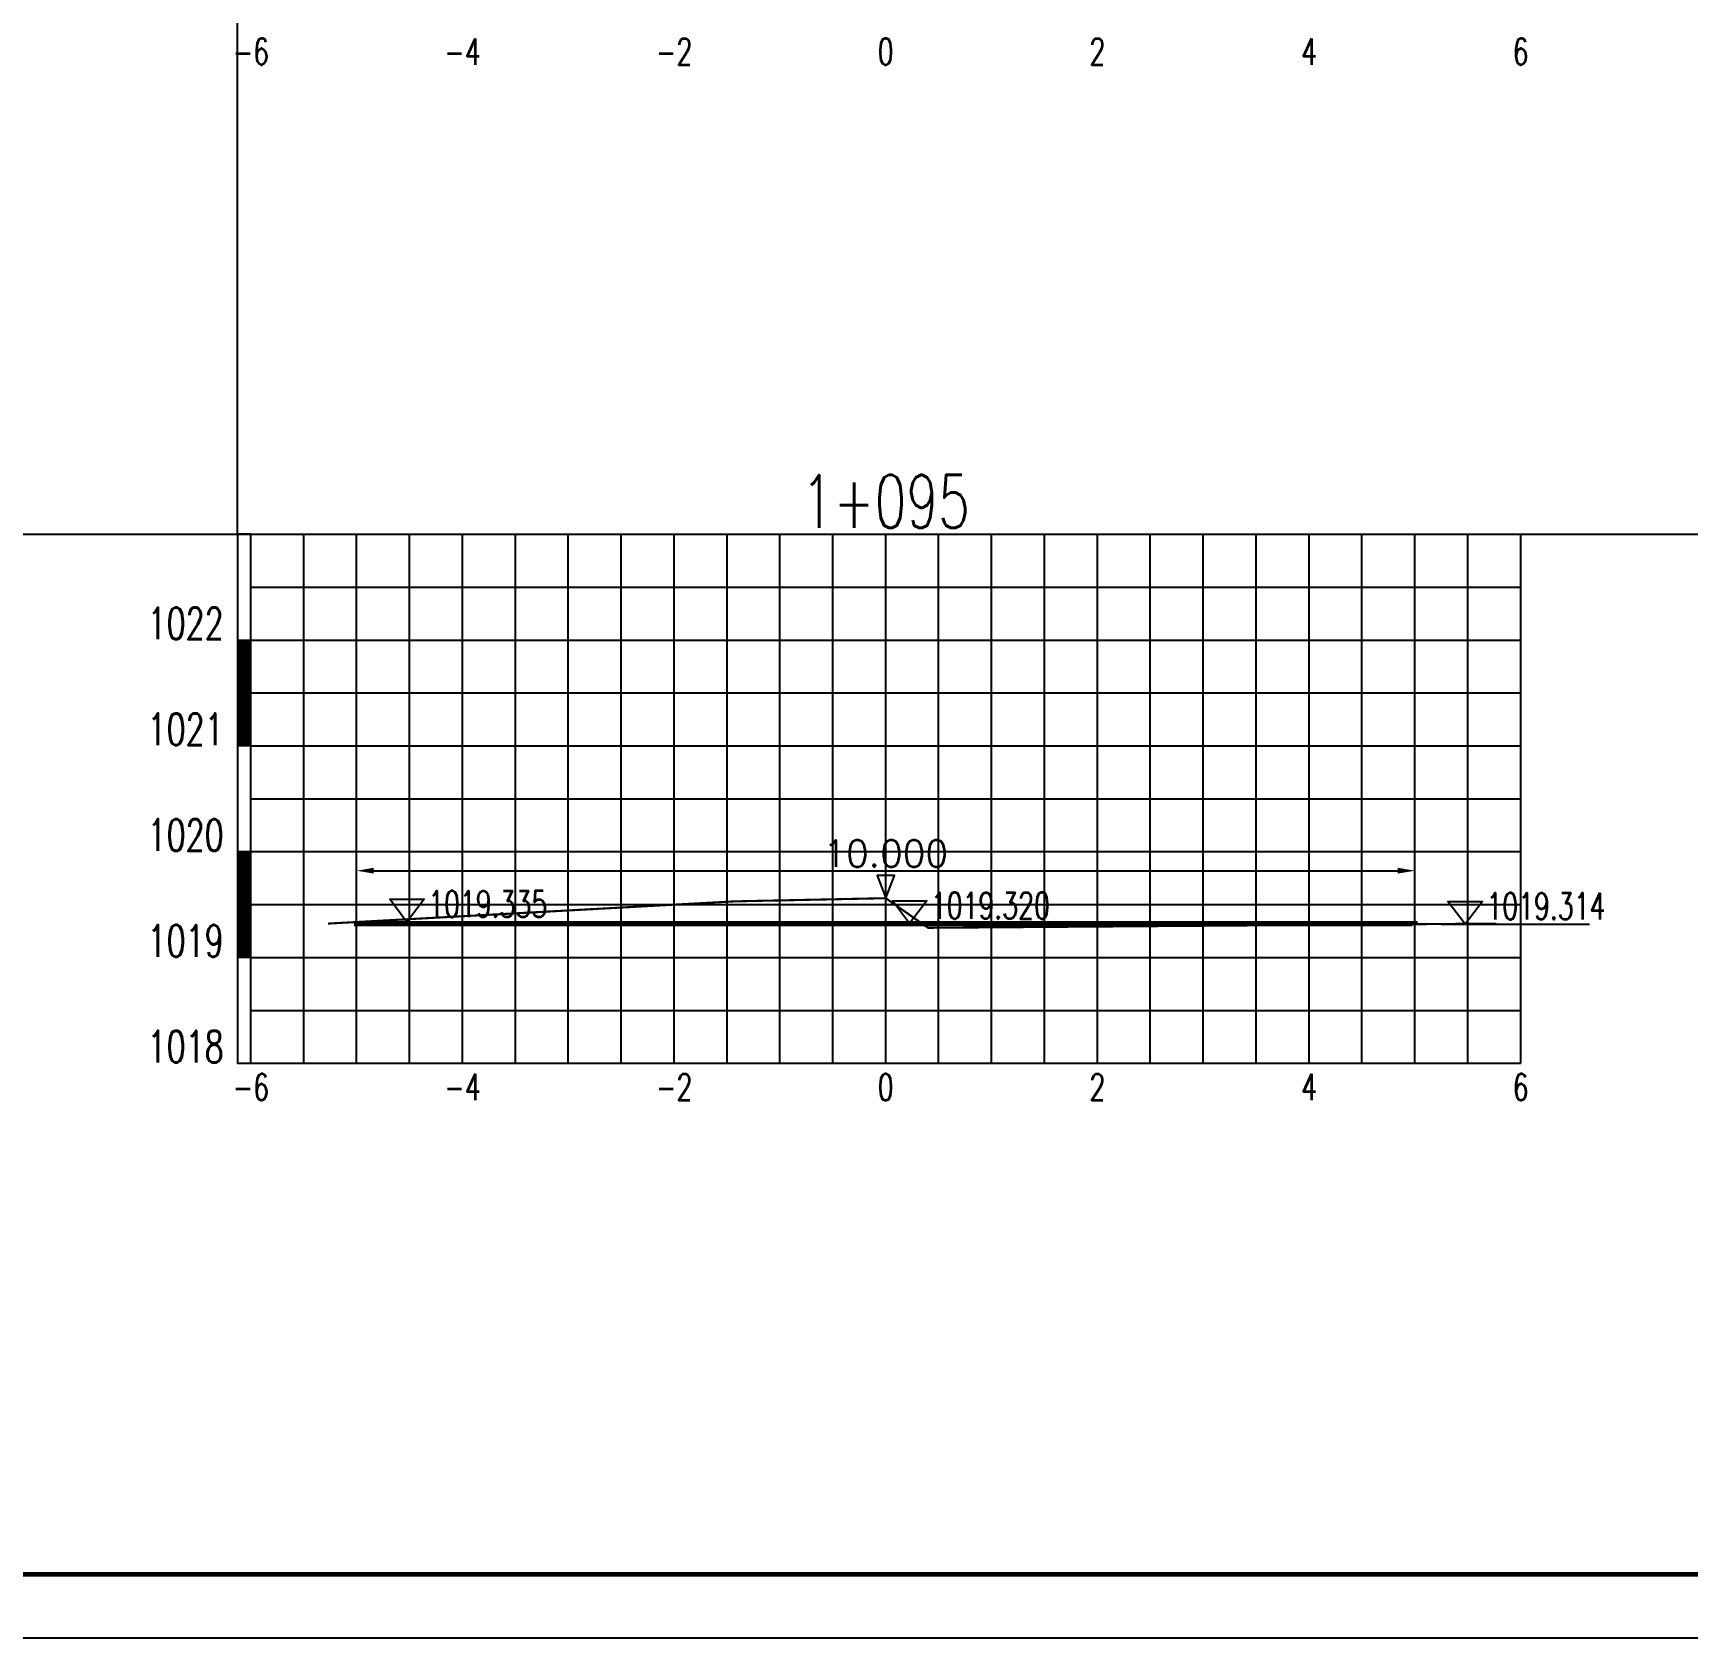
# Model space of a CAD drawing. Extents: x 695776 to 1250176, y 4443437 to 9025597.
# Drawn here: x 772110 to 787747, y 4600984 to 4616152 of the extents above; entities that cross this region are included whole.
import ezdxf
from ezdxf.enums import TextEntityAlignment as Align

# ---------------------------------------------------------------- set-up
doc = ezdxf.new("R2010")
doc.units = 0
doc.header["$LTSCALE"] = 0.5
doc.header["$PDSIZE"] = 0.2
doc.linetypes.add('ACAD_ISO07W100', pattern=[3.5, 0.5, -3])
doc.linetypes.add('CENTER2', pattern=[28.575, 19.05, -3.175, 3.175, -3.175])
doc.layers.get('0').update_dxf_attribs({"linetype": 'CONTINUOUS'})
doc.layers.get('Defpoints').update_dxf_attribs({"linetype": 'CONTINUOUS'})
for name, color, linetype in [('KEDU', 7, 'CONTINUOUS'), ('MIGE', 4, 'ACAD_ISO07W100'), ('MIGE1', 11, 'CONTINUOUS'), ('SANJIAO', 212, 'CONTINUOUS'), ('SHEJI', 1, 'CONTINUOUS'), ('YUANSHI', 2, 'CONTINUOUS'), ('YUANSHI1', 73, 'CONTINUOUS'), ('ZHOUXIAN', 20, 'CENTER2'), ('图框', 7, 'CONTINUOUS'), ('辅助线', 3, 'CONTINUOUS')]:
    doc.layers.add(name, color=color, linetype=linetype)
doc.styles.get("Standard").update_dxf_attribs({"font": 'rs.shx', "bigfont": 'hztxt.shx'})
doc.dimstyles.get("Standard").update_dxf_attribs({"dimtxt": 0.18, "dimasz": 0.18, "dimexe": 0.18, "dimexo": 0.0625, "dimgap": 0.09, "dimtad": 0, "dimtih": 1, "dimtoh": 1, "dimdec": 4, "dimzin": 0, "dimdsep": 46, "dimtxsty": 'Standard', "dimcen": 0.09, "dimadec": 0, "dimazin": 0, "dimtfac": 1, "dimtdec": 4, "dimtofl": 0, "dimtmove": 0, "dimatfit": 3, "dimfxl": 0, "dimtolj": 1, "dimtzin": 0, "dimarcsym": 0})

# ---------------------------------------------------------------- blocks, each defined once
blk = doc.blocks.new('zhunghao')
blk.add_lwpolyline([(0, 0), (0.326, 0.863), (-0.326, 0.863), (0, 0)])
blk = doc.blocks.new('ele_sym08')
blk.add_line((0, 0), (5.597, 0))
blk.add_lwpolyline([(0.901, -0.002), (0.249, 0.861), (1.553, 0.861), (0.901, -0.002)])
at = {"width": 0.7}
blk.add_attdef('ELEVAT', (1.703, 0.181), '', height=1, dxfattribs=at)
blk = doc.blocks.new('*D614')
at = {"color": 0, "lineweight": -2}
for p, q in [((775167, 4607985), (775167, 4608485)), ((785167, 4607985), (785167, 4608485)), ((775329, 4608235), (785004, 4608235))]:
    blk.add_line(p, q, dxfattribs=at)
at = {"color": 0}
for points in [[(775329, 4608263), (775329, 4608208), (775167, 4608235)], [(785004, 4608263), (785004, 4608208), (785167, 4608235)]]:
    blk.add_solid(points, dxfattribs=at)
at = {"layer": 'Defpoints', "color": 0}
for p in [(785167, 4608235), (775167, 4607735), (785167, 4607735)]:
    blk.add_point(p, dxfattribs=at)
at = {"color": 0, "insert": (780167, 4608398), "char_height": 250, "attachment_point": 5}
blk.add_mtext('\\A1;10.000', dxfattribs=at)
blk = doc.blocks.new('bc1_100')
blk.add_lwpolyline([(0.064, 1), (-0.063, 1), (-0.063, 0), (0.064, 0)], close=True)
at = {"width": 0.7}
blk.add_attdef('BC', text='', height=0.3, dxfattribs=at).set_placement((-0.193, 0.007), align=Align.RIGHT)
blk = doc.blocks.new('bc0_100')
for p, q in [((-0.063, 1), (-0.063, 0)), ((0.063, 0), (0.063, 1))]:
    blk.add_line(p, q)
at = {"const_width": 0.126}
blk.add_lwpolyline([(0, 1), (0, 0)], dxfattribs=at)
at = {"width": 0.7}
blk.add_attdef('BC', text='', height=0.3, dxfattribs=at).set_placement((-0.193, 0.007), align=Align.RIGHT)

msp = doc.modelspace()

# ---------------------------------------------------------------- linework, layer by layer
at = {"layer": 'MIGE', "linetype": 'Continuous'}
for p, q in [((774666.9112, 4606415.4696), (774666.9112, 4611415.4696)), ((775666.9112, 4606415.4696), (775666.9112, 4611415.4696)), ((776666.9112, 4606415.4696), (776666.9112, 4611415.4696)), ((777666.9112, 4606415.4696), (777666.9112, 4611415.4696)), ((778666.9112, 4606415.4696), (778666.9112, 4611415.4696)), ((779666.9112, 4606415.4696), (779666.9112, 4611415.4696)), ((780666.9112, 4606415.4696), (780666.9112, 4611415.4696)), ((781666.9112, 4606415.4696), (781666.9112, 4611415.4696)), ((782666.9112, 4606415.4696), (782666.9112, 4611415.4696)), ((783666.9112, 4606415.4696), (783666.9112, 4611415.4696)), ((784666.9112, 4606415.4696), (784666.9112, 4611415.4696)), ((785666.9112, 4606415.4696), (785666.9112, 4611415.4696)), ((774166.9112, 4610915.4696), (786166.9112, 4610915.4696)), ((774166.9112, 4609915.4696), (786166.9112, 4609915.4696)), ((774166.9112, 4608915.4696), (786166.9112, 4608915.4696)), ((774166.9112, 4607915.4696), (786166.9112, 4607915.4696)), ((774166.9112, 4606915.4696), (786166.9112, 4606915.4696))]:
    msp.add_line(p, q, dxfattribs=at)
at = {"layer": 'MIGE1'}
for p, q in [((774166.9112, 4611415.4696), (786166.9112, 4611415.4696)), ((774166.9112, 4606415.4696), (774166.9112, 4611415.4696)), ((775166.9112, 4606415.4696), (775166.9112, 4611415.4696)), ((776166.9112, 4606415.4696), (776166.9112, 4611415.4696)), ((777166.9112, 4606415.4696), (777166.9112, 4611415.4696)), ((778166.9112, 4606415.4696), (778166.9112, 4611415.4696)), ((779166.9112, 4606415.4696), (779166.9112, 4611415.4696)), ((780166.9112, 4606415.4696), (780166.9112, 4611415.4696)), ((781166.9112, 4606415.4696), (781166.9112, 4611415.4696)), ((782166.9112, 4606415.4696), (782166.9112, 4611415.4696)), ((783166.9112, 4606415.4696), (783166.9112, 4611415.4696)), ((784166.9112, 4606415.4696), (784166.9112, 4611415.4696)), ((785166.9112, 4606415.4696), (785166.9112, 4611415.4696)), ((786166.9112, 4606415.4696), (786166.9112, 4611415.4696)), ((774166.9112, 4610415.4696), (786166.9112, 4610415.4696)), ((774166.9112, 4609415.4696), (786166.9112, 4609415.4696)), ((774166.9112, 4608415.4696), (786166.9112, 4608415.4696)), ((774166.9112, 4607415.4696), (786166.9112, 4607415.4696)), ((774166.9112, 4606415.4696), (786166.9112, 4606415.4696))]:
    msp.add_line(p, q, dxfattribs=at)
at = {"layer": 'SHEJI', "const_width": 50}
msp.add_lwpolyline([(775166.9112, 4607750.2352), (775166.9112, 4607735.4696), (780166.9112, 4607735.4696), (780509.7684, 4607735.4696), (785166.9112, 4607735.4696), (785166.9112, 4607729.734)], dxfattribs=at)
at = {"layer": 'YUANSHI', "const_width": 20}
for points in [[(775166.9112, 4607750.2352), (778736.9112, 4607945.4696), (780166.9112, 4607975.4696), (780509.7684, 4607735.4696)], [(774896.9112, 4607735.4696), (775166.9112, 4607750.2352)], [(785166.9112, 4607729.734), (785936.9112, 4607735.4696)]]:
    msp.add_lwpolyline(points, dxfattribs=at)
at = {"layer": 'YUANSHI1', "const_width": 20}
msp.add_lwpolyline([(780509.7684, 4607735.4696), (780566.9112, 4607695.4696), (785166.9112, 4607729.734)], dxfattribs=at)
at = {"layer": 'ZHOUXIAN'}
msp.add_line((780166.9112, 4607195.4696), (780166.9112, 4608475.4696), dxfattribs=at)
at = {"layer": '图框', "linetype": 'Continuous', "lineweight": -2, "flags": 128}
msp.add_lwpolyline([(753284.361, 4636624.2316), (753284.361, 4600984.2316), (803684.361, 4600984.2316), (803684.361, 4636624.2316), (753284.361, 4636624.2316)], dxfattribs=at)
at = {"layer": '图框', "linetype": 'Continuous', "lineweight": 60, "flags": 128}
msp.add_lwpolyline([(756284.361, 4636024.2316), (803084.361, 4636024.2316), (803084.361, 4601584.2316), (756284.361, 4601584.2316), (756284.361, 4636024.2316)], dxfattribs=at)
at = {"layer": '辅助线'}
for points in [[(774040.7157, 4611415.4696), (774040.7157, 4631798.018)], [(759000.2452, 4611415.4696), (801005.5668, 4611415.4696)]]:
    msp.add_lwpolyline(points, dxfattribs=at)

# ---------------------------------------------------------------- block references
at = {"xscale": 250, "yscale": 250, "zscale": 250}
for p, values in [((775416.9112, 4607750.2352), {'ELEVAT': '1019.335'}), ((780166.9112, 4607735.4696), {'ELEVAT': '1019.320'}), ((785416.9112, 4607729.734), {'ELEVAT': '1019.314'})]:
    msp.add_blockref('ele_sym08', p, dxfattribs=at).add_auto_attribs(values)
at = {"layer": 'KEDU', "xscale": 1000, "yscale": 1000, "zscale": 1000}
for name, p, values in [('bc1_100', (774103.6632, 4610415.4696), {'BC': '1022'}), ('bc0_100', (774103.6632, 4609415.4696), {'BC': '1021'}), ('bc1_100', (774103.6632, 4608415.4696), {'BC': '1020'}), ('bc0_100', (774103.6632, 4607415.4696), {'BC': '1019'}), ('bc1_100', (774103.6632, 4606415.4696), {'BC': '1018'})]:
    msp.add_blockref(name, p, dxfattribs=at).add_auto_attribs(values)
at = {"layer": 'SANJIAO', "xscale": 250, "yscale": 250, "zscale": 250}
msp.add_blockref('zhunghao', (780166.9112, 4607975.4696), dxfattribs=at)

# ---------------------------------------------------------------- texts
at = {"width": 0.7}
msp.add_text('1+095', height=500, dxfattribs=at).set_placement((780166.9112, 4611475.4696), align=Align.CENTER)
at = {"layer": 'KEDU', "width": 0.7}
for s, p in [('-6', (774166.9112, 4615851.7532)), ('-4', (776166.9112, 4615851.7532)), ('-2', (778166.9112, 4615851.7532)), ('0', (780166.9112, 4615851.7532)), ('0', (780166.9112, 4615851.7532)), ('2', (782166.9112, 4615851.7532)), ('4', (784166.9112, 4615851.7532)), ('6', (786166.9112, 4615851.7532)), ('-6', (774166.9112, 4606065.4696)), ('-4', (776166.9112, 4606065.4696)), ('-2', (778166.9112, 4606065.4696)), ('0', (780166.9112, 4606065.4696)), ('0', (780166.9112, 4606065.4696)), ('2', (782166.9112, 4606065.4696)), ('4', (784166.9112, 4606065.4696)), ('6', (786166.9112, 4606065.4696))]:
    msp.add_text(s, height=250, dxfattribs=at).set_placement(p, align=Align.CENTER)

# ---------------------------------------------------------------- dimensions: what is measured, and where the dimension line sits
dim = msp.add_linear_dim(base=(785166.9112, 4608235.4696), p1=(775166.9112, 4607735.4696), p2=(785166.9112, 4607735.4696), dimstyle='Standard', override={"dimtxt": 250, "dimasz": 162.5, "dimexe": 250, "dimexo": 250, "dimgap": 37.5, "dimtad": 1, "dimtih": 0, "dimtoh": 0, "dimdec": 3, "dimlfac": 0.001})
dim.commit()
dim.dimension.update_dxf_attribs({"geometry": '*D614', "text_midpoint": (780166.9112, 4608397.9696)})

doc.saveas('drawing.dxf')
